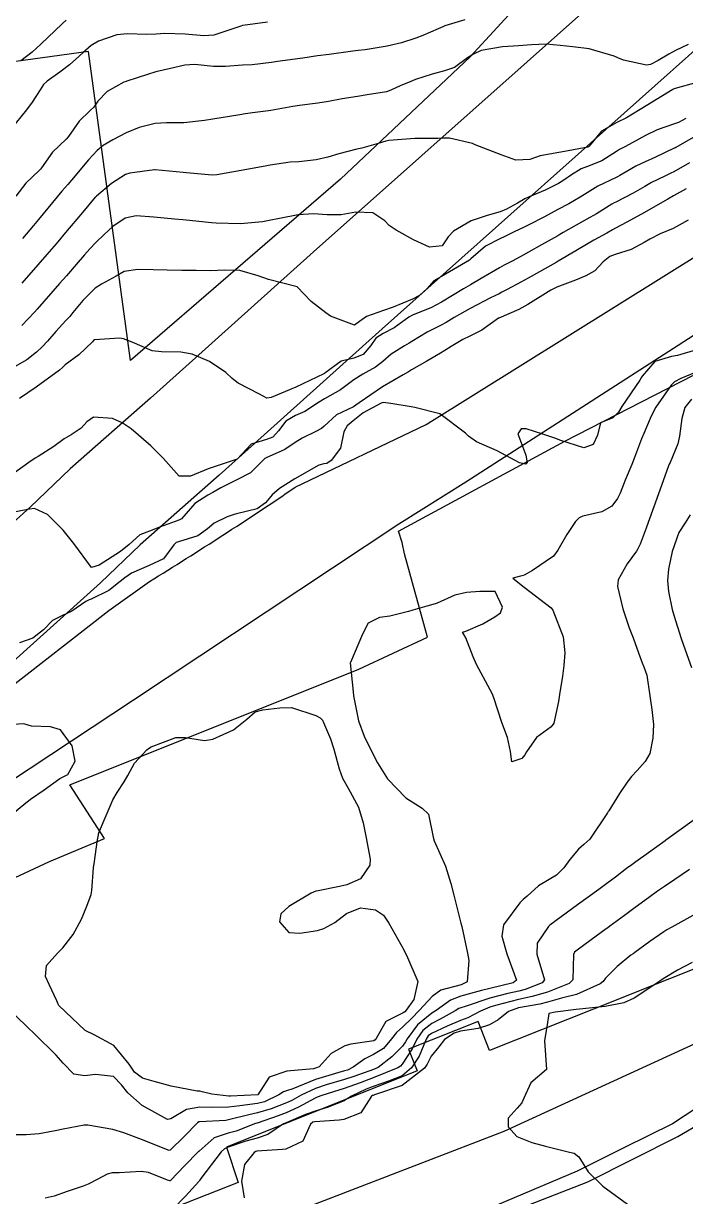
# Model space of a CAD drawing. Header units: metres. Extents: x 318500 to 325275, y 7408834 to 7428799.
# Drawn here: x 320255.2 to 320301.1, y 7410168 to 7410249.3 of the extents above; entities that cross this region are included whole.
import ezdxf

# ---------------------------------------------------------------- set-up
doc = ezdxf.new("R2010")
doc.units = ezdxf.units.M
doc.header["$MEASUREMENT"] = 0
for name, color, linetype in [('Curvas de Nivel 1m', 11, 'Continuous'), ('Curvas de Nivel 5m', 15, 'Continuous'), ('Edificações', 30, 'Continuous'), ('Vias Primárias', 230, 'Continuous')]:
    doc.layers.add(name, color=color, linetype=linetype)

msp = doc.modelspace()

# ---------------------------------------------------------------- linework, layer by layer
at = {"layer": 'Curvas de Nivel 1m', "flags": 128}
for points, elevation in [([(320272.096, 7410249.371), (320270.391, 7410249.14), (320270.348, 7410249.133), (320270.244, 7410249.092), (320268.383, 7410248.466), (320267.668, 7410248.416), (320266.384, 7410248.535), (320264.971, 7410248.578), (320264.384, 7410248.537), (320263.706, 7410248.502), (320262.384, 7410248.567), (320261.649, 7410248.477), (320260.378, 7410248.048), (320259.871, 7410247.739), (320259.299, 7410247.241), (320258.809, 7410246.8), (320258.358, 7410246.421), (320257.698, 7410245.912), (320256.813, 7410245.273), (320256.573, 7410245.04), (320256.331, 7410244.672), (320255.774, 7410243.833), (320255.376, 7410243.294), (320254.297, 7410241.962)], 761), ([(320258.143, 7410249.504), (320257.858, 7410249.258), (320256.376, 7410247.85), (320255.79, 7410247.289), (320254.983, 7410246.679)], 762), ([(320301.258, 7410247.81), (320300.381, 7410247.408), (320299.921, 7410247.153), (320299.168, 7410246.708), (320298.641, 7410246.44), (320298.365, 7410246.379), (320296.764, 7410246.744), (320296.372, 7410246.898), (320296.118, 7410247.009), (320294.381, 7410247.511), (320293.248, 7410247.652), (320292.38, 7410247.755), (320291.41, 7410247.845), (320290.38, 7410247.785), (320289.492, 7410247.725), (320288.378, 7410247.653), (320286.895, 7410247.392), (320286.373, 7410247.16), (320285.962, 7410246.886), (320285.044, 7410246.215), (320284.356, 7410245.995), (320283.506, 7410245.765), (320282.347, 7410245.384), (320282.016, 7410245.264), (320281.292, 7410244.946), (320280.647, 7410244.644), (320280.334, 7410244.543), (320278.989, 7410244.321), (320278.328, 7410244.22), (320277.276, 7410244.05), (320276.323, 7410243.871), (320275.586, 7410243.756), (320274.318, 7410243.595), (320273.845, 7410243.52), (320272.313, 7410243.251), (320272.157, 7410243.227), (320271.055, 7410243.083), (320270.409, 7410242.989), (320270.309, 7410242.976), (320270.167, 7410242.951), (320268.305, 7410242.653), (320267.733, 7410242.557), (320266.302, 7410242.387), (320265.08, 7410242.384), (320264.302, 7410242.357), (320263.19, 7410242.078), (320262.295, 7410241.701), (320261.363, 7410241.214), (320260.694, 7410240.814), (320260.279, 7410240.482), (320259.68, 7410239.825), (320259.191, 7410239.241), (320258.769, 7410238.729), (320258.243, 7410238.119), (320257.838, 7410237.654), (320257.51, 7410237.261), (320256.214, 7410235.7), (320255.863, 7410235.285), (320255.103, 7410234.39)], 759), ([(320301.844, 7410245.178), (320300.341, 7410244.775), (320300.28, 7410244.752), (320300.187, 7410244.692), (320298.328, 7410243.564), (320296.979, 7410242.74), (320296.307, 7410242.404), (320295.249, 7410241.812), (320294.386, 7410240.769), (320294.336, 7410240.723), (320294.289, 7410240.707), (320292.677, 7410240.401), (320292.283, 7410240.337), (320290.992, 7410240.107), (320290.275, 7410239.843), (320289.304, 7410239.81), (320288.28, 7410240.171), (320286.495, 7410240.877), (320286.35, 7410240.939), (320286.291, 7410240.964), (320284.714, 7410241.323), (320284.294, 7410241.324), (320283.894, 7410241.314), (320282.294, 7410241.318), (320280.505, 7410241.17), (320280.292, 7410241.121), (320279.759, 7410240.968), (320278.625, 7410240.645), (320278.283, 7410240.557), (320277.036, 7410240.245), (320276.275, 7410240.021), (320275.469, 7410239.825), (320274.27, 7410239.701), (320273.662, 7410239.656), (320272.266, 7410239.458), (320271.938, 7410239.4), (320270.26, 7410239.09), (320268.585, 7410238.785), (320268.255, 7410238.774), (320266.472, 7410238.931), (320266.257, 7410238.951), (320264.294, 7410239.135), (320264.259, 7410239.131), (320262.55, 7410238.901), (320262.254, 7410238.804), (320261.28, 7410238.179), (320260.231, 7410237.317), (320260.187, 7410237.274), (320260.154, 7410237.231), (320259.269, 7410236.19), (320258.474, 7410235.247), (320258.352, 7410235.105), (320258.205, 7410234.931), (320257.435, 7410234.018), (320256.798, 7410233.271), (320256.169, 7410232.547), (320255.074, 7410231.296)], 758), ([(320301.083, 7410242.682), (320300.581, 7410242.423), (320300.314, 7410242.315), (320299.11, 7410241.906), (320298.302, 7410241.516), (320296.913, 7410240.741), (320296.499, 7410240.535), (320296.285, 7410240.403), (320295.276, 7410239.759), (320294.269, 7410239.357), (320293.844, 7410239.198), (320293.171, 7410238.786), (320292.634, 7410238.415), (320292.251, 7410238.192), (320291.328, 7410237.729), (320290.236, 7410237.254), (320289.934, 7410237.134), (320289.422, 7410236.838), (320288.657, 7410236.415), (320288.224, 7410236.235), (320287.325, 7410235.967), (320286.217, 7410235.597), (320284.984, 7410234.898), (320284.624, 7410234.483), (320284.194, 7410233.861), (320283.328, 7410233.784), (320282.201, 7410234.297), (320281.003, 7410234.948), (320280.535, 7410235.277), (320280.216, 7410235.601), (320279.404, 7410236.154), (320278.222, 7410236.194), (320277.191, 7410236.03), (320276.22, 7410236.007), (320275.291, 7410236.095), (320274.22, 7410236.027), (320272.929, 7410235.771), (320272.216, 7410235.627), (320271.744, 7410235.545), (320270.213, 7410235.386), (320268.537, 7410235.439), (320268.213, 7410235.468), (320266.695, 7410235.623), (320266.215, 7410235.675), (320265.646, 7410235.726), (320264.217, 7410235.862), (320262.979, 7410235.95), (320262.216, 7410235.789), (320261.371, 7410235.213), (320260.766, 7410234.657), (320260.193, 7410234.11), (320259.769, 7410233.652), (320259.414, 7410233.238), (320258.837, 7410232.576), (320258.158, 7410231.804), (320257.683, 7410231.257), (320256.132, 7410229.49), (320255.949, 7410229.283), (320255.055, 7410228.357)], 757), ([(320301.596, 7410241.381), (320300.393, 7410240.689), (320300.331, 7410240.648), (320300.289, 7410240.628), (320298.977, 7410240.012), (320298.275, 7410239.693), (320297.62, 7410239.379), (320296.52, 7410238.746), (320296.356, 7410238.651), (320296.258, 7410238.602), (320294.999, 7410238.012), (320294.242, 7410237.552), (320293.768, 7410237.246), (320292.976, 7410236.789), (320292.226, 7410236.386), (320291.29, 7410235.883), (320290.215, 7410235.322), (320289.886, 7410235.161), (320289.2, 7410234.84), (320288.534, 7410234.518), (320288.203, 7410234.366), (320287.206, 7410233.854), (320286.181, 7410232.98), (320286.138, 7410232.923), (320286.089, 7410232.881), (320284.163, 7410231.756), (320283.626, 7410231.447), (320283.157, 7410230.92), (320282.63, 7410230.44), (320282.143, 7410230.184), (320280.811, 7410229.624), (320280.134, 7410229.394), (320278.961, 7410228.978), (320278.479, 7410228.631), (320278.121, 7410228.368), (320276.462, 7410229.007), (320276.132, 7410229.229), (320275.12, 7410230.006), (320274.15, 7410231.04), (320272.157, 7410231.548), (320271.451, 7410231.786), (320270.166, 7410232.159), (320269.091, 7410232.181), (320268.165, 7410232.129), (320267.147, 7410232.153), (320266.165, 7410232.172), (320265.13, 7410232.196), (320264.165, 7410232.2), (320263.113, 7410232.239), (320262.163, 7410232.087), (320261.602, 7410231.765), (320260.593, 7410231.223), (320260.147, 7410230.936), (320259.301, 7410230.076), (320258.604, 7410229.245), (320258.386, 7410228.987), (320258.122, 7410228.697), (320257.429, 7410227.941), (320256.836, 7410227.269), (320256.484, 7410226.885), (320256.088, 7410226.498), (320255.4, 7410225.971), (320254.233, 7410225.308)], 756), ([(320301.11, 7410237.822), (320300.24, 7410237.324), (320299.835, 7410237.097), (320299.14, 7410236.706), (320298.225, 7410236.188), (320296.998, 7410235.518), (320296.213, 7410235.086), (320295.996, 7410234.968), (320295.62, 7410234.756), (320294.711, 7410234.257), (320294.198, 7410233.959), (320293.454, 7410233.518), (320292.248, 7410232.799), (320292.203, 7410232.776), (320292.179, 7410232.76), (320292.098, 7410232.72), (320290.162, 7410231.621), (320289.65, 7410231.343), (320288.708, 7410230.844), (320288.345, 7410230.651), (320288.147, 7410230.557), (320287.544, 7410230.259), (320286.136, 7410229.524), (320285.034, 7410228.896), (320284.472, 7410228.557), (320284.122, 7410228.37), (320283.153, 7410227.881), (320282.105, 7410227.243), (320281.913, 7410227.122), (320281.592, 7410226.938), (320280.671, 7410226.371), (320280.083, 7410225.856), (320279.586, 7410225.458), (320278.692, 7410224.981), (320278.066, 7410224.598), (320277.159, 7410223.899), (320276.053, 7410223.269), (320275.63, 7410223.016), (320274.677, 7410222.394), (320274.036, 7410222.107), (320273.358, 7410221.722), (320272.856, 7410221.057), (320272.455, 7410220.622), (320272.011, 7410220.453), (320270.96, 7410220.127), (320269.99, 7410219.09), (320267.983, 7410218.418), (320266.754, 7410217.914), (320265.978, 7410217.905), (320264.852, 7410219.161), (320264.003, 7410220.017), (320262.637, 7410221.191), (320262.026, 7410221.607), (320261.337, 7410221.904), (320260.032, 7410222.013), (320259.578, 7410221.683), (320259.17, 7410221.238), (320258.483, 7410220.775), (320258.009, 7410220.5), (320257.281, 7410219.981), (320256.188, 7410219.277), (320255.989, 7410219.16), (320255.551, 7410218.852), (320253.974, 7410217.734)], 754), ([(320301.255, 7410235.644), (320300.214, 7410235.076), (320299.31, 7410234.703), (320298.593, 7410234.325), (320298.201, 7410234.093), (320297.307, 7410233.619), (320296.188, 7410233.274), (320295.81, 7410233.129), (320295.355, 7410232.758), (320294.79, 7410232.144), (320294.165, 7410231.797), (320293.445, 7410231.496), (320292.153, 7410231.004), (320291.738, 7410230.806), (320290.14, 7410229.812), (320289.502, 7410229.471), (320288.13, 7410228.865), (320288.102, 7410228.85), (320286.955, 7410228.03), (320286.111, 7410227.61), (320285.622, 7410227.373), (320284.826, 7410226.899), (320284.386, 7410226.615), (320284.093, 7410226.443), (320283.128, 7410225.876), (320282.075, 7410225.276), (320281.86, 7410225.147), (320281.505, 7410224.938), (320280.062, 7410224.111), (320278.442, 7410222.984), (320278.213, 7410222.822), (320278.046, 7410222.727), (320276.884, 7410222.155), (320276.026, 7410221.379), (320275.825, 7410221.211), (320275.442, 7410221.019), (320274.497, 7410220.549), (320274.008, 7410220.238), (320273.292, 7410219.759), (320271.992, 7410219.184), (320271.913, 7410219.149), (320271.833, 7410219.072), (320270.905, 7410218.157), (320269.976, 7410217.655), (320268.863, 7410217.107), (320268.308, 7410216.772), (320267.962, 7410216.599), (320267.066, 7410216.021), (320266.294, 7410215.145), (320266.125, 7410214.959), (320265.936, 7410214.87), (320264.686, 7410214.405), (320263.924, 7410214.105), (320263.248, 7410213.852), (320262.499, 7410213.191), (320261.905, 7410212.707), (320260.415, 7410211.742), (320259.894, 7410211.586), (320258.667, 7410213.242), (320257.924, 7410214.175), (320256.849, 7410215.266), (320255.946, 7410215.67), (320255.597, 7410215.633), (320253.94, 7410215.31)], 753), ([(320301.836, 7410226.673), (320300.502, 7410226.277), (320300.093, 7410226.198), (320298.942, 7410225.853), (320298.072, 7410224.852), (320298.021, 7410224.77), (320297.995, 7410224.721), (320297.905, 7410224.559), (320296.656, 7410222.741), (320296.429, 7410222.359), (320296.038, 7410221.954), (320295.185, 7410221.606), (320294.972, 7410220.76), (320294.667, 7410220.107), (320294.007, 7410219.886), (320292.415, 7410220.393), (320292.016, 7410220.545), (320291.177, 7410220.813), (320290.026, 7410221.199), (320289.666, 7410221.193), (320289.453, 7410220.836), (320289.998, 7410219.372), (320290.096, 7410218.828), (320289.989, 7410218.743), (320289.548, 7410218.834), (320288.002, 7410219.664), (320286.582, 7410220.301), (320286.017, 7410220.675), (320285.824, 7410220.883), (320284.04, 7410222.224), (320282.297, 7410222.677), (320282.047, 7410222.721), (320280.641, 7410222.951), (320280.103, 7410223.012), (320280.05, 7410222.992), (320279.979, 7410222.961), (320278.723, 7410222.296), (320278.032, 7410221.759), (320277.611, 7410221.41), (320277.373, 7410220.996), (320277.154, 7410219.847), (320276.496, 7410219.005), (320276.21, 7410218.786), (320275.988, 7410218.777), (320275.645, 7410218.674), (320273.977, 7410217.723), (320272.927, 7410217.056), (320272.412, 7410216.615), (320271.955, 7410216.069), (320271.364, 7410215.661), (320269.943, 7410215.302), (320269.77, 7410215.266), (320269.3, 7410215.1), (320268.392, 7410214.655), (320267.927, 7410214.263), (320267.27, 7410213.779), (320265.913, 7410213.363), (320265.755, 7410213.309), (320265.603, 7410213.153), (320264.879, 7410212.182), (320263.896, 7410211.722), (320262.657, 7410211.188), (320262.201, 7410210.88), (320261.881, 7410210.613), (320261.083, 7410210.001), (320259.863, 7410209.402), (320259.738, 7410209.355), (320259.511, 7410209.233), (320258.535, 7410208.558), (320257.845, 7410208.241), (320257.189, 7410207.911), (320256.567, 7410207.269), (320255.824, 7410206.686), (320254.9, 7410206.373)], 752), ([(320301.685, 7410225.064), (320300.753, 7410224.683), (320300.311, 7410224.444), (320300.065, 7410224.222), (320299.01, 7410222.706), (320298.69, 7410222.06), (320298.107, 7410220.719), (320298.077, 7410220.662), (320298.017, 7410220.499), (320297.526, 7410219.198), (320297.341, 7410218.73), (320296.89, 7410217.648), (320296.526, 7410216.742), (320296.35, 7410216.358), (320295.956, 7410215.831), (320295.255, 7410215.453), (320293.946, 7410215.142), (320293.693, 7410215.024), (320293.45, 7410214.777), (320292.833, 7410213.88), (320292.214, 7410212.795), (320291.906, 7410212.364), (320290.462, 7410211.388), (320289.892, 7410211.057), (320289.724, 7410211), (320289.089, 7410210.838), (320289.881, 7410210.236), (320291.745, 7410208.801), (320291.858, 7410208.639), (320292.581, 7410206.789), (320292.708, 7410205.676), (320292.637, 7410204.788), (320292.531, 7410204.057), (320292.331, 7410202.792), (320292.266, 7410202.299), (320291.937, 7410200.797), (320291.748, 7410200.56), (320290.737, 7410199.813), (320290.039, 7410198.817), (320289.931, 7410198.613), (320289.723, 7410198.36), (320289.019, 7410198.13), (320288.942, 7410198.832), (320288.721, 7410199.817), (320288.324, 7410200.841), (320287.776, 7410202.557), (320287.662, 7410202.852), (320287.533, 7410203.105), (320286.584, 7410204.868), (320286.346, 7410205.402), (320285.828, 7410206.705), (320285.777, 7410206.828), (320285.75, 7410206.881), (320285.61, 7410207.106), (320285.834, 7410207.175), (320287.014, 7410207.69), (320287.85, 7410208.171), (320288.244, 7410208.455), (320288.382, 7410208.842), (320287.876, 7410209.926), (320286.818, 7410209.923), (320285.875, 7410209.865), (320285.086, 7410209.678), (320283.863, 7410209.12), (320283.704, 7410209.07), (320283.139, 7410208.917), (320282.161, 7410208.621), (320281.854, 7410208.539), (320280.582, 7410208.216), (320279.848, 7410208.129), (320279.074, 7410207.739), (320278.68, 7410206.977), (320277.835, 7410205.014), (320277.821, 7410204.99), (320278.022, 7410202.978), (320278.051, 7410202.702), (320278.393, 7410200.974), (320278.797, 7410199.912), (320279.249, 7410198.965), (320279.717, 7410198.067), (320280.417, 7410196.949), (320281.681, 7410195.632), (320282.806, 7410194.913), (320283.251, 7410194.491), (320283.565, 7410192.901), (320283.646, 7410192.66), (320284.426, 7410190.892), (320284.792, 7410189.698), (320285.002, 7410188.886), (320285.5, 7410186.951), (320285.523, 7410186.88), (320285.567, 7410186.71), (320285.955, 7410184.874), (320286.04, 7410184.365), (320285.935, 7410182.874), (320285.508, 7410182.688), (320284.099, 7410182.299), (320283.5, 7410181.875), (320282.624, 7410180.913), (320282.066, 7410180.336), (320281.473, 7410179.764), (320281.029, 7410179.374), (320280.691, 7410178.942), (320280.123, 7410178.277), (320279.443, 7410177.84), (320278.848, 7410177.557), (320278.036, 7410176.974), (320277.63, 7410176.776), (320277.427, 7410176.709), (320277.043, 7410176.603), (320275.421, 7410176.115), (320273.858, 7410175.477), (320273.413, 7410175.34), (320273.193, 7410175.261), (320272.873, 7410175.045), (320271.885, 7410174.573), (320271.401, 7410174.449), (320270.184, 7410174.292), (320269.397, 7410174.207), (320268.314, 7410174.189), (320267.396, 7410174.202), (320266.486, 7410174.036), (320265.384, 7410173.395), (320265.167, 7410173.359), (320263.397, 7410174.321), (320262.414, 7410175.185), (320261.973, 7410175.749), (320261.421, 7410176.318), (320260.177, 7410176.458), (320259.421, 7410176.367), (320258.677, 7410176.485), (320257.921, 7410177.243), (320257.438, 7410177.813), (320255.944, 7410179.273), (320255.467, 7410179.734), (320253.858, 7410181.296)], 751), ([(320301.384, 7410215.24), (320301.052, 7410214.679), (320300.609, 7410214.001), (320300.14, 7410212.687), (320299.898, 7410211.48), (320299.811, 7410210.691), (320299.879, 7410209.934), (320300.14, 7410208.686), (320300.246, 7410208.292), (320300.757, 7410206.676), (320301.034, 7410205.884), (320301.489, 7410204.665)], 749), ([(320254.427, 7410194.528), (320255.344, 7410195.283), (320255.52, 7410195.434), (320255.674, 7410195.531), (320256.606, 7410196.188), (320257.696, 7410196.971), (320257.877, 7410197.067), (320258.249, 7410197.242), (320258.77, 7410198.178), (320258.541, 7410199.242), (320257.741, 7410200.333), (320257.04, 7410200.558), (320255.743, 7410200.604), (320255.212, 7410200.755), (320253.744, 7410200.662)], 751), ([(320301.665, 7410194.11), (320299.694, 7410192.689), (320299.668, 7410192.672), (320299.65, 7410192.657), (320298.512, 7410191.832), (320297.627, 7410191.2), (320297.346, 7410191.001), (320296.983, 7410190.726), (320296.206, 7410190.14), (320295.604, 7410189.692), (320295.055, 7410189.292), (320294.316, 7410188.759), (320293.585, 7410188.228), (320291.658, 7410186.799), (320291.608, 7410186.76), (320291.569, 7410186.714), (320290.788, 7410185.571), (320290.759, 7410184.808), (320291.289, 7410183.027), (320291.124, 7410182.804), (320289.958, 7410182.363), (320289.504, 7410182.248), (320288.75, 7410182.079), (320287.499, 7410181.745), (320285.793, 7410181.176), (320285.492, 7410181.083), (320285.345, 7410181.028), (320285.105, 7410180.884), (320284.071, 7410180.305), (320283.476, 7410179.988), (320282.862, 7410179.517), (320282.446, 7410178.915), (320282.116, 7410178.254), (320281.434, 7410177.18), (320281.313, 7410177.051), (320281.128, 7410176.935), (320279.423, 7410176.224), (320278.506, 7410175.882), (320277.415, 7410175.503), (320275.858, 7410175.003), (320275.527, 7410174.89), (320275.407, 7410174.832), (320274.233, 7410174.192), (320273.392, 7410173.811), (320272.832, 7410173.602), (320271.381, 7410173.096), (320271.353, 7410173.088), (320271.268, 7410173.062), (320269.911, 7410172.543), (320269.37, 7410172.401), (320268.39, 7410172.079), (320267.351, 7410171.165), (320267.33, 7410171.14), (320267.31, 7410171.12), (320266.343, 7410170.127), (320265.389, 7410169.139), (320265.361, 7410169.108), (320265.329, 7410169.096), (320265.168, 7410169.142), (320263.838, 7410169.665), (320263.336, 7410169.752), (320261.804, 7410169.662), (320261.334, 7410169.649), (320260.983, 7410169.554), (320260.337, 7410169.21), (320259.671, 7410168.87), (320259.323, 7410168.73), (320258.201, 7410168.353), (320257.312, 7410168.044), (320256.674, 7410167.896)], 749), ([(320301.35, 7410190.664), (320300.324, 7410189.965), (320299.602, 7410189.495), (320299.127, 7410189.167), (320298.503, 7410188.706), (320297.583, 7410188.032), (320296.827, 7410187.478), (320295.823, 7410186.737), (320295.676, 7410186.631), (320295.567, 7410186.55), (320294.52, 7410185.791), (320293.545, 7410185.083), (320293.377, 7410184.938), (320293.294, 7410184.774), (320293.264, 7410183.024), (320292.996, 7410182.778), (320291.504, 7410182.162), (320290.446, 7410181.865), (320289.498, 7410181.653), (320287.906, 7410181.256), (320287.493, 7410181.133), (320286.861, 7410180.859), (320285.973, 7410180.383), (320285.48, 7410180.203), (320284.541, 7410179.823), (320283.466, 7410179.306), (320283.231, 7410179.136), (320283.085, 7410178.906), (320282.61, 7410177.745), (320282.08, 7410176.92), (320281.424, 7410176.378), (320280.471, 7410175.995), (320279.417, 7410175.624), (320278.939, 7410175.441), (320277.915, 7410174.975), (320277.608, 7410174.777), (320277.405, 7410174.65), (320276.223, 7410174.172), (320275.394, 7410173.933), (320274.724, 7410173.686), (320273.381, 7410173.126), (320273.317, 7410173.105), (320273.197, 7410173.042), (320272.124, 7410172.297), (320271.365, 7410172.057), (320270.593, 7410171.84), (320269.355, 7410171.421), (320269.122, 7410171.325), (320268.87, 7410171.097), (320267.468, 7410169.254), (320267.382, 7410169.119), (320267.363, 7410169.086), (320267.329, 7410169.047), (320266.403, 7410168.04), (320265.536, 7410167.138)], 748), ([(320301.578, 7410187.479), (320300.127, 7410186.682), (320299.769, 7410186.484), (320299.565, 7410186.358), (320298.59, 7410185.669), (320297.543, 7410184.91), (320297.434, 7410184.829), (320297.287, 7410184.723), (320296.325, 7410183.936), (320295.516, 7410183.143), (320295.348, 7410182.907), (320295.144, 7410182.745), (320293.502, 7410182.018), (320292.459, 7410181.745), (320291.497, 7410181.479), (320290.957, 7410181.344), (320289.493, 7410181.088), (320288.786, 7410180.831), (320288.08, 7410180.242), (320287.476, 7410179.898), (320286.685, 7410179.649), (320285.469, 7410179.459), (320285.021, 7410179.33), (320284.363, 7410178.891), (320283.964, 7410178.383), (320283.443, 7410177.744), (320283.151, 7410177.188), (320282.967, 7410176.907), (320281.418, 7410175.696), (320279.499, 7410175.047), (320279.411, 7410175.018), (320279.367, 7410175.004), (320279.307, 7410174.961), (320278.551, 7410173.81), (320277.386, 7410173.348), (320277.058, 7410173.311), (320275.383, 7410173.194), (320275.24, 7410173.154), (320275.064, 7410173.015), (320274.54, 7410171.845), (320273.354, 7410171.282), (320273.137, 7410171.258), (320271.351, 7410171.145), (320271.281, 7410171.131), (320271.157, 7410171.063), (320270.492, 7410170.223), (320270.285, 7410169.076), (320270.466, 7410167.92)], 747), ([(320301.534, 7410184.23), (320300.506, 7410183.694), (320299.516, 7410183.086), (320299.281, 7410182.926), (320298.936, 7410182.699), (320297.5, 7410181.756), (320296.801, 7410181.423), (320295.494, 7410181.181), (320293.722, 7410180.997), (320293.492, 7410180.967), (320292.027, 7410180.792), (320291.601, 7410180.685), (320291.476, 7410179.895), (320291.313, 7410178.951), (320291.291, 7410178.802), (320291.43, 7410176.8), (320290.337, 7410175.895), (320289.864, 7410174.815), (320289.729, 7410174.492), (320289.4, 7410174.126), (320288.772, 7410173.446), (320288.769, 7410172.829), (320289.37, 7410172.165), (320290.415, 7410171.759), (320291.36, 7410171.491), (320293.034, 7410171.096), (320293.354, 7410171.008), (320293.663, 7410170.765), (320294.316, 7410169.732), (320295.33, 7410168.74), (320297.309, 7410167.291)], 746)]:
    msp.add_lwpolyline(points, dxfattribs=dict(at, elevation=elevation))
at = {"layer": 'Curvas de Nivel 1m', "elevation": 752, "flags": 128}
msp.add_lwpolyline([(320275.753, 7410201.181), (320275.9, 7410201.008), (320276.449, 7410199.711), (320276.69, 7410198.996), (320277.061, 7410197.638), (320277.301, 7410196.986), (320277.69, 7410196.298), (320278.397, 7410194.973), (320278.723, 7410193.906), (320278.902, 7410192.967), (320279.204, 7410191.387), (320279.191, 7410190.964), (320278.546, 7410190.031), (320277.599, 7410189.608), (320277.091, 7410189.494), (320275.593, 7410189.196), (320275.444, 7410189.161), (320275.115, 7410189.017), (320273.581, 7410188.105), (320273.021, 7410187.6), (320272.922, 7410187.046), (320273.559, 7410186.304), (320274.342, 7410186.245), (320275.562, 7410186.45), (320275.995, 7410186.572), (320276.75, 7410186.992), (320277.576, 7410187.61), (320278.544, 7410188.007), (320279.579, 7410187.882), (320280.125, 7410187.501), (320280.509, 7410186.946), (320281.543, 7410185.102), (320281.622, 7410184.929), (320281.73, 7410184.735), (320282.519, 7410182.915), (320282.246, 7410181.667), (320281.706, 7410180.927), (320281.605, 7410180.812), (320281.487, 7410180.732), (320280.285, 7410180.141), (320279.631, 7410178.957), (320279.561, 7410178.856), (320279.458, 7410178.805), (320277.858, 7410178.572), (320277.452, 7410178.455), (320276.514, 7410177.924), (320275.665, 7410177.006), (320275.429, 7410176.895), (320275.274, 7410176.858), (320273.427, 7410176.701), (320272.203, 7410176.271), (320271.433, 7410175.06), (320269.527, 7410174.97), (320269.408, 7410174.968), (320268.242, 7410175.108), (320267.569, 7410175.275), (320267.412, 7410175.3), (320267.226, 7410175.307), (320265.415, 7410175.647), (320264.242, 7410175.981), (320263.421, 7410176.222), (320262.877, 7410176.631), (320262.508, 7410177.184), (320261.449, 7410178.475), (320260.085, 7410179.214), (320259.464, 7410179.519), (320257.636, 7410181.248), (320257.574, 7410181.332), (320257.493, 7410181.558), (320256.956, 7410182.71), (320256.697, 7410183.262), (320256.763, 7410184.02), (320257.534, 7410184.863), (320257.729, 7410185.055), (320257.904, 7410185.245), (320258.633, 7410186.154), (320259.209, 7410187.225), (320259.579, 7410188.137), (320259.868, 7410188.936), (320259.922, 7410189.217), (320260.04, 7410190.79), (320260.101, 7410191.215), (320260.275, 7410192.579), (320260.399, 7410193.213), (320260.777, 7410194.09), (320261.257, 7410195.204), (320261.382, 7410195.496), (320261.682, 7410196.005), (320262.156, 7410196.73), (320262.407, 7410197.189), (320262.872, 7410198.023), (320263.727, 7410198.953), (320263.843, 7410199.054), (320264.02, 7410199.166), (320265.737, 7410199.804), (320266.419, 7410199.815), (320267.735, 7410199.596), (320268.309, 7410199.685), (320269.743, 7410200.349), (320270.659, 7410201.076), (320271.235, 7410201.59), (320271.76, 7410201.732), (320272.95, 7410201.865), (320273.763, 7410201.887), (320275.433, 7410201.337)], close=True, dxfattribs=at)
at = {"layer": 'Curvas de Nivel 5m', "flags": 128}
for points, elevation in [([(320285.769, 7410249.52), (320284.393, 7410249.104), (320284.252, 7410249.052), (320283.921, 7410248.915), (320282.86, 7410248.45), (320282.383, 7410248.268), (320281.372, 7410247.938), (320280.377, 7410247.694), (320278.85, 7410247.458), (320278.374, 7410247.397), (320278.015, 7410247.352), (320276.371, 7410247.131), (320275.568, 7410247.022), (320274.532, 7410246.873), (320274.367, 7410246.851), (320272.789, 7410246.638), (320272.363, 7410246.573), (320271.029, 7410246.414), (320270.359, 7410246.377), (320269.176, 7410246.29), (320268.358, 7410246.293), (320267.065, 7410246.433), (320266.359, 7410246.393), (320265.364, 7410246.151), (320264.351, 7410245.918), (320263.777, 7410245.75), (320262.341, 7410245.279), (320262.285, 7410245.257), (320262.145, 7410245.203), (320260.982, 7410244.569), (320260.32, 7410243.884), (320260.058, 7410243.488), (320259.804, 7410243.235), (320259.032, 7410242.514), (320258.292, 7410241.454), (320258.125, 7410241.252), (320257.184, 7410240.359), (320256.416, 7410239.278), (320256.351, 7410239.186), (320256.257, 7410239.092), (320255.334, 7410238.203), (320254.642, 7410237.304)], 760), ([(320301.343, 7410239.611), (320300.265, 7410239.004), (320300.054, 7410238.902), (320299.626, 7410238.7), (320298.718, 7410238.248), (320298.249, 7410237.984), (320297.447, 7410237.527), (320296.232, 7410236.906), (320296.131, 7410236.852), (320295.966, 7410236.753), (320294.89, 7410236.097), (320294.219, 7410235.713), (320292.597, 7410234.794), (320292.353, 7410234.653), (320292.207, 7410234.57), (320291.073, 7410233.941), (320290.189, 7410233.428), (320289.806, 7410233.214), (320289.104, 7410232.841), (320288.495, 7410232.528), (320288.173, 7410232.352), (320286.9, 7410231.607), (320286.154, 7410231.164), (320285.673, 7410230.887), (320284.141, 7410229.968), (320283.457, 7410229.596), (320282.131, 7410229.061), (320281.882, 7410228.934), (320280.875, 7410228.192), (320280.113, 7410227.801), (320279.595, 7410227.48), (320279.249, 7410226.973), (320278.733, 7410226.338), (320278.086, 7410226.088), (320277.207, 7410225.875), (320276.071, 7410225.055), (320276.044, 7410225.036), (320276, 7410225.011), (320274.06, 7410224.076), (320272.357, 7410223.369), (320272.053, 7410223.323), (320271.544, 7410223.586), (320270.063, 7410224.351), (320269.64, 7410224.671), (320269.197, 7410225.103), (320268.081, 7410225.865), (320266.863, 7410226.364), (320266.09, 7410226.51), (320264.735, 7410226.519), (320264.091, 7410226.603), (320262.707, 7410227.191), (320262.104, 7410227.434), (320261.839, 7410227.469), (320260.102, 7410227.357), (320260.028, 7410227.303), (320259.962, 7410227.231), (320259.005, 7410226.322), (320258.076, 7410225.628), (320257.873, 7410225.453), (320257.667, 7410225.256), (320256.058, 7410224.071), (320254.911, 7410223.297)], 755), ([(320301.473, 7410223.258), (320301.017, 7410222.68), (320300.81, 7410221.91), (320300.659, 7410220.684), (320300.535, 7410220.162), (320299.993, 7410218.872), (320299.935, 7410218.746), (320299.912, 7410218.691), (320299.869, 7410218.572), (320299.199, 7410216.702), (320298.871, 7410215.792), (320298.471, 7410214.712), (320298.328, 7410214.32), (320297.917, 7410213.2), (320297.762, 7410212.872), (320297.66, 7410212.724), (320297.024, 7410211.852), (320296.389, 7410210.735), (320296.344, 7410210.274), (320296.721, 7410208.731), (320297.162, 7410207.405), (320297.427, 7410206.724), (320297.819, 7410205.665), (320298.068, 7410204.972), (320298.177, 7410204.714), (320298.386, 7410204.126), (320298.594, 7410202.708), (320298.731, 7410201.74), (320298.837, 7410200.704), (320298.797, 7410199.76), (320298.587, 7410198.707), (320298.281, 7410198.152), (320297.712, 7410197.518), (320297.326, 7410197.104), (320297.026, 7410196.727), (320296.498, 7410195.922), (320295.745, 7410194.739), (320295.716, 7410194.693), (320295.669, 7410194.597), (320294.445, 7410192.758), (320294.018, 7410192.391), (320293.64, 7410192.073), (320293.046, 7410191.362), (320292.642, 7410190.785), (320292.12, 7410190.285), (320291.608, 7410189.98), (320290.865, 7410189.543), (320290.079, 7410188.815), (320289.822, 7410188.583), (320289.585, 7410188.364), (320288.457, 7410186.837), (320288.345, 7410186.052), (320288.687, 7410184.833), (320289.34, 7410182.995), (320289.125, 7410182.826), (320287.506, 7410182.426), (320286.918, 7410182.273), (320285.5, 7410181.894), (320284.765, 7410181.62), (320283.791, 7410180.897), (320283.609, 7410180.778), (320283.487, 7410180.705), (320282.494, 7410179.895), (320281.764, 7410178.925), (320281.654, 7410178.73), (320281.453, 7410178.437), (320280.703, 7410177.68), (320279.752, 7410176.955), (320279.428, 7410176.802), (320278.072, 7410176.325), (320277.421, 7410176.111), (320276.165, 7410175.746), (320275.415, 7410175.504), (320274.416, 7410175.025), (320273.77, 7410174.669), (320273.402, 7410174.499), (320272.357, 7410174.089), (320271.391, 7410173.804), (320270.791, 7410173.667), (320269.383, 7410173.315), (320269.196, 7410173.28), (320267.381, 7410173.192), (320267.322, 7410173.18), (320267.242, 7410173.121), (320266.323, 7410172.174), (320265.351, 7410171.229), (320265.286, 7410171.206), (320263.362, 7410171.963), (320262.124, 7410172.434), (320261.372, 7410172.662), (320259.643, 7410172.95), (320259.376, 7410172.949), (320257.939, 7410172.674), (320257.37, 7410172.573), (320256.274, 7410172.359), (320255.365, 7410172.291), (320254.376, 7410172.279)], 750)]:
    msp.add_lwpolyline(points, dxfattribs=dict(at, elevation=elevation))
at = {"layer": 'Edificações'}
for points in [[(320289.894, 7410251.055), (320286.128, 7410246.959), (320277.153, 7410238.482), (320262.607, 7410225.925), (320259.695, 7410247.327), (320259.695, 7410247.327), (320249.415, 7410245.928), (320251.598, 7410229.886), (320241.671, 7410228.535), (320241.214, 7410232.893), (320231.824, 7410231.908), (320232.099, 7410229.785), (320221.96, 7410228.468), (320223.118, 7410219.557), (320215.165, 7410218.524), (320220.219, 7410211.952), (320233.401, 7410220.769), (320233.792, 7410220.234), (320241.048, 7410221.748), (320248.274, 7410213.101), (320228.353, 7410195.583), (320215.838, 7410184.785), (320203.07, 7410173.512)], [(320243.863, 7410166.859), (320239.85, 7410172.285), (320239.872, 7410181.364), (320244.664, 7410188.688), (320247.155, 7410183.335), (320247.371, 7410182.871), (320250.207, 7410184.191), (320248.725, 7410187.376), (320256.985, 7410191.219), (320260.792, 7410192.821), (320258.402, 7410196.523), (320278.432, 7410204.544), (320283.191, 7410206.772), (320281.599, 7410212.529), (320281.426, 7410213.316), (320281.171, 7410214.111), (320292.698, 7410220.34), (320301.623, 7410224.913)], [(320381.403, 7410219.637), (320380.947, 7410219.424), (320375.601, 7410217.015), (320372.401, 7410219.267), (320370.266, 7410217.75), (320357.961, 7410209.002), (320347.877, 7410203.648), (320347.877, 7410203.648), (320334.216, 7410198.196), (320314.4, 7410190.3), (320304.734, 7410186.448), (320305.235, 7410185.192), (320294.678, 7410180.985), (320287.484, 7410178.118), (320286.684, 7410180.127), (320281.873, 7410178.209), (320282.47, 7410176.711), (320269.245, 7410171.441), (320270.058, 7410168.985), (320256.027, 7410163.473)]]:
    msp.add_lwpolyline(points, dxfattribs=at)
at = {"layer": 'Vias Primárias'}
for points in [[(320392.713, 7410331.801, 0.021769), (320374.569, 7410322.443, 0.023945), (320363.914, 7410313.936), (320352.619, 7410304.477), (320345.919, 7410297.955), (320331.827, 7410284.118), (320320.465, 7410273.313), (320310.276, 7410264.118), (320302.025, 7410257.251), (320297.59, 7410253.32), (320275.281, 7410233.444), (320267.095, 7410226.105), (320263.993, 7410223.318), (320258.424, 7410218.425), (320255.651, 7410215.771), (320245.022, 7410206.202), (320232.097, 7410194.555), (320228.124, 7410190.643, 0.041002), (320224.897, 7410187.159, -0.004787), (320216.121, 7410174.178, -0.089354), (320212.749, 7410171.297, -0.03878), (320209.215, 7410169.883, -0.257767), (320199.304, 7410171.811), (320181.35, 7410186.234)], [(320347.464, 7410304.654), (320351.132, 7410290.169), (320351.972, 7410278.422), (320351.908, 7410274.222, -0.077799), (320347.613, 7410260.138, -0.134529), (320338.435, 7410250.604), (320323.385, 7410241.645), (320285.846, 7410217.496), (320281.194, 7410214.588), (320262.812, 7410202.402), (320248.395, 7410192.881), (320242.73, 7410187.847), (320240.463, 7410184.662, 0.248674), (320238.773, 7410171.859, 0.006295), (320241.166, 7410165.668, 0.296124)], [(320269.482, 7410165.227), (320288.485, 7410172.544), (320301.745, 7410178.612), (320314.133, 7410185.506), (320352.585, 7410202.405), (320356.081, 7410204.322), (320360.902, 7410206.327), (320365.493, 7410208.435), (320371.213, 7410210.976), (320373.012, 7410211.752, -0.009918), (320377.135, 7410213.912, 0.099102), (320384.107, 7410219.634, 0.056701), (320385.422, 7410222.167, 0.080859), (320387.874, 7410229.083), (320399.949, 7410266.06), (320396.886, 7410271.378), (320405.24, 7410276.691), (320410.05, 7410270.073), (320414.992, 7410259.994)], [(320302.338, 7410247.978), (320280.044, 7410228.115), (320271.868, 7410220.786), (320268.74, 7410217.975), (320263.256, 7410213.157), (320260.513, 7410210.533), (320249.806, 7410200.893), (320237.847, 7410190.116, 0.071071), (320230.761, 7410181.294), (320229.064, 7410178.372), (320228.439, 7410177.193, 1.078929), (320230.32, 7410176.153, -0.138509), (320242.152, 7410193.052), (320246.125, 7410196.648), (320250.046, 7410199.736), (320251.478, 7410201.05), (320253.871, 7410202.985), (320261.09, 7410208.615), (320263.904, 7410210.613, 0.011329), (320274.01, 7410217.148), (320283.079, 7410221.493), (320315.854, 7410241.933)], [(320388.895, 7410212.944), (320359.503, 7410200.096), (320331.026, 7410188.375), (320310.916, 7410179.716, 0.03022), (320306.377, 7410177.12), (320302.876, 7410174.826), (320300.174, 7410173.055), (320296.841, 7410171.405), (320293.549, 7410169.776), (320287.386, 7410167.169)]]:
    msp.add_lwpolyline(points, format="xyb", dxfattribs=at)
msp.add_lwpolyline([(320284.756, 7410165.309), (320294.301, 7410169.038), (320300.529, 7410172.181), (320302.271, 7410173.193), (320305.139, 7410175.045), (320309.162, 7410177.642), (320323.174, 7410183.812), (320362.918, 7410200.456), (320397.904, 7410216.503)], dxfattribs=at)

doc.saveas('drawing.dxf')
